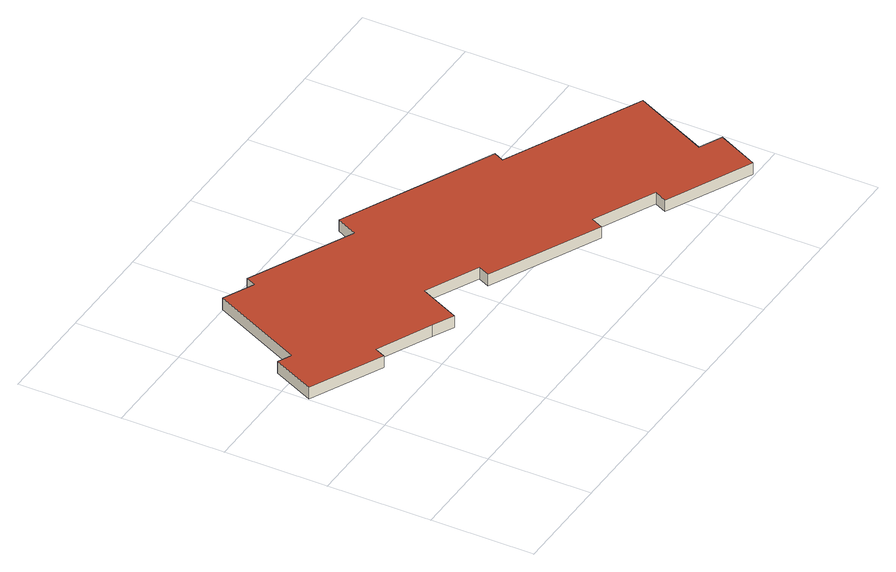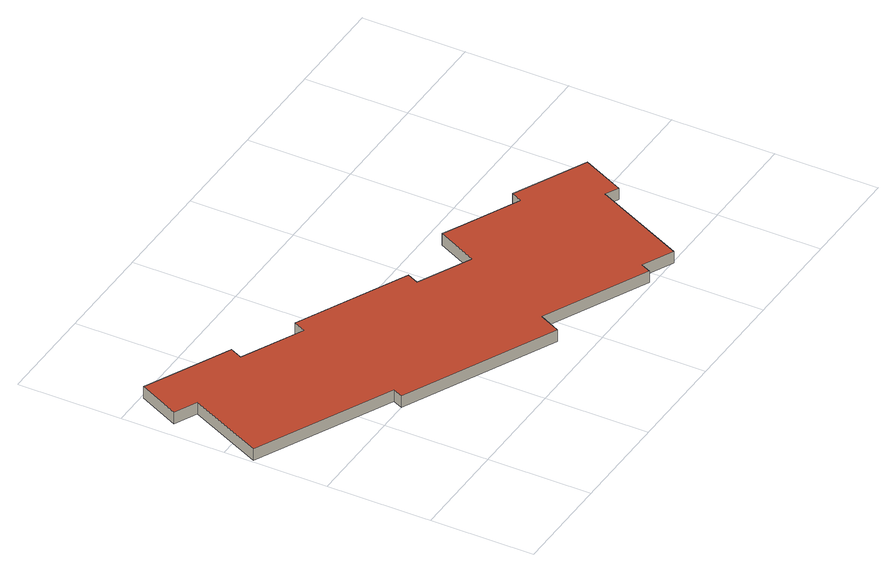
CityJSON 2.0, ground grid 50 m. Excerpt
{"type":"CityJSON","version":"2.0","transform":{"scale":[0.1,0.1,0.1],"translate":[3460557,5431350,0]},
"CityObjects":{
"building1":{"type":"Building","geometry":[{"type":"MultiSurface","lod":"2","boundaries":[[[0,1,2,3,4,5,6,7,8,9,10,11,12,13,14,15,16,17,18,19,20,21,22,23,24]],[[24,25,26,0]],[[0,26,27,1]],[[1,27,28,2]],[[2,28,29,3]],[[3,29,30,4]],[[4,30,31,5]],[[5,31,32,6]],[[6,32,33,7]],[[7,33,34,8]],[[8,34,35,9]],[[9,35,36,10]],[[10,36,37,11]],[[11,37,38,12]],[[12,38,39,13]],[[13,39,40,14]],[[14,40,41,15]],[[15,41,42,16]],[[16,42,43,17]],[[17,43,44,18]],[[18,44,45,19]],[[19,45,46,20]],[[20,46,47,21]],[[21,47,48,22]],[[22,48,49,23]],[[23,49,25,24]],[[49,48,47,46,45,44,43,42,41,40,39,38,37,36,35,34,33,32,31,30,29,28,27,26,25]]],"semantics":{"surfaces":[{"type":"GroundSurface"},{"type":"WallSurface"},{"type":"RoofSurface"}],"values":[0,1,1,1,1,1,1,1,1,1,1,1,1,1,1,1,1,1,1,1,1,1,1,1,1,1,2]}}]}
},
"vertices":[
[540,1434,0],[563,1482,0],[1069,1242,0],[1119,1346,0],[1853,998,0],[1830,949,0],[2490,636,0],[2313,266,0],[2424,214,0],[2327,10,0],[1912,207,0],[1941,267,0],[1644,408,0],[1616,349,0],[1083,603,0],[1110,660,0],[851,783,0],[756,584,0],[653,633,0],[386,759,0],[361,706,0],[9,873,0],[108,1081,0],[173,1050,0],[391,1505,0],[391,1505,60],[540,1434,60],[563,1482,60],[1069,1242,60],[1119,1346,60],[1853,998,60],[1830,949,60],[2490,636,60],[2313,266,60],[2424,214,60],[2327,10,60],[1912,207,60],[1941,267,60],[1644,408,60],[1616,349,60],[1083,603,60],[1110,660,60],[851,783,60],[756,584,60],[653,633,60],[386,759,60],[361,706,60],[9,873,60],[108,1081,60],[173,1050,60]
]}
